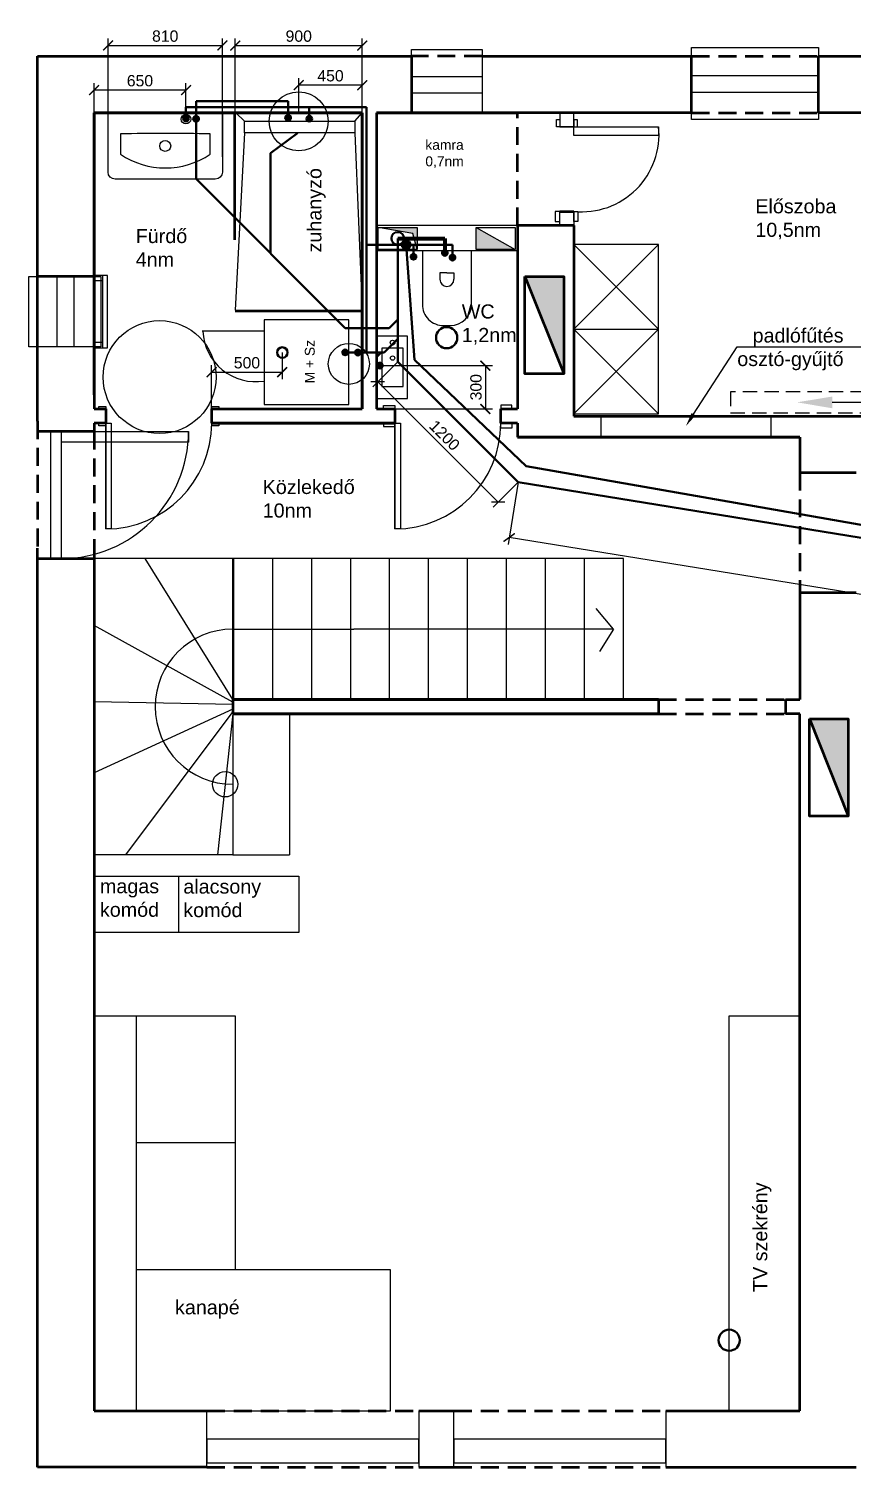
# Model space of a CAD drawing. Header units: metres. Extents: x -98677 to 89321, y -16450 to 242692.
# Drawn here: x -20906 to -15072, y 78840 to 89035 of the extents above; entities that cross this region are included whole.
import ezdxf
from ezdxf import colors
from ezdxf.entities.mleader import LeaderData, LeaderLine
from ezdxf.math import Vec2, Vec3

# ---------------------------------------------------------------- set-up
doc = ezdxf.new("R2010")
doc.units = ezdxf.units.M
doc.header["$LTSCALE"] = 0.001
doc.linetypes.add('DASHED', pattern=[19.05, 12.7, -6.35])
for name, color, linetype, lineweight in [('ajtók', 7, 'Continuous', 25), ('gépészet - be légtechnika', 6, 'Continuous', 40), ('gépészet - víz', 5, 'Continuous', 40), ('külső fal', 7, 'Continuous', 50), ('külső fal - sz', 7, 'DASHED', 50), ('szekrény', 251, 'Continuous', 25)]:
    doc.layers.add(name, color=color, linetype=linetype, lineweight=lineweight)
for name, color, linetype in [('fűtés', 8, 'Continuous'), ('gépészet - víz - műtárgy', 252, 'Continuous'), ('lépcső', 170, 'Continuous'), ('Méret', 7, 'Continuous'), ('újfal', 1, 'Continuous'), ('újfal - gipszkarton', 1, 'Continuous')]:
    doc.layers.add(name, color=color, linetype=linetype)
doc.layers.add('gépészet - elsz. légtechnika', color=7, linetype='Continuous', lineweight=40, true_color=0x890089)
doc.layers.add('gépészet - víz - csatorna', color=7, linetype='Continuous', lineweight=40, true_color=0x985223)
doc.styles.add('dada', font='arial.ttf', dxfattribs={"height": 80})
doc.styles.get("Standard").update_dxf_attribs({"font": 'arial.ttf'})
doc.dimstyles.new('big ISO-25', dxfattribs={"dimscale": 100, "dimtxt": 2.5, "dimasz": 2.5, "dimexe": 1.25, "dimexo": 0, "dimtad": 1, "dimtxsty": 'Standard', "dimcen": 2.5, "dimadec": 0, "dimazin": 0, "dimtfac": 1, "dimtmove": 0, "dimatfit": 3, "dimfxl": 1, "dimarcsym": 0})
doc.dimstyles.new('kicsi folyamatos', dxfattribs={"dimscale": 100, "dimtxt": 1, "dimasz": 0.7, "dimexe": 0.5, "dimexo": 0, "dimgap": 0.25, "dimtad": 1, "dimtxsty": 'dada', "dimblk1": 'ARCHTICK', "dimblk2": 'ARCHTICK', "dimsah": 1, "dimcen": 2.5, "dimadec": 0, "dimazin": 0, "dimtfac": 1, "dimtmove": 0, "dimatfit": 3, "dimldrblk": 'ARCHTICK', "dimfxl": 1, "dimarcsym": 0})

# ---------------------------------------------------------------- blocks, each defined once
blk = doc.blocks.new('*D115')
at = {"layer": 'ajtók', "color": 0, "lineweight": -2, "ltscale": 10000}
blk.add_line((-15213, 86387), (-14758, 86387), dxfattribs=at)
at = {"layer": 'ajtók', "color": 0, "ltscale": 10000}
for points in [[(-15213, 86428), (-15213, 86345), (-15463, 86387)], [(-14758, 86345), (-14758, 86428), (-14508, 86387)]]:
    blk.add_solid(points, dxfattribs=at)
at = {"layer": 'Defpoints', "color": 0, "ltscale": 10000}
for p in [(-15463, 86407), (-14508, 86387), (-14508, 86387)]:
    blk.add_point(p, dxfattribs=at)
blk = doc.blocks.new('_ArchTick')
at = {"color": 0, "linetype": 'ByBlock', "const_width": 0.15}
blk.add_lwpolyline([(-0.5, -0.5), (0.5, 0.5)], dxfattribs=at)
blk = doc.blocks.new('*D118')
at = {"layer": 'Defpoints', "color": 0, "ltscale": 10000}
for p in [(-20443, 88600), (-20443, 88440), (-19792, 88394)]:
    blk.add_point(p, dxfattribs=at)
at = {"layer": 'Méret', "color": 0, "lineweight": -2, "ltscale": 10000}
for p, q in [((-20443, 88440), (-20443, 88650)), ((-19792, 88600), (-20443, 88600)), ((-19792, 88394), (-19792, 88650))]:
    blk.add_line(p, q, dxfattribs=at)
at = {"layer": 'Méret', "color": 0, "lineweight": -2, "ltscale": 10000, "xscale": 70, "yscale": 70, "zscale": 70, "rotation": 180}
blk.add_blockref('_ArchTick', (-20443, 88600), dxfattribs=at)
at = {"layer": 'Méret', "color": 0, "lineweight": -2, "ltscale": 10000, "xscale": 70, "yscale": 70, "zscale": 70}
blk.add_blockref('_ArchTick', (-19792, 88600), dxfattribs=at)
at = {"layer": 'Méret', "color": 0, "ltscale": 10000, "insert": (-20118, 88666), "char_height": 80, "attachment_point": 5, "style": 'dada'}
blk.add_mtext('650', dxfattribs=at)
blk = doc.blocks.new('*D119')
at = {"layer": 'Defpoints', "color": 0, "ltscale": 10000}
for p in [(-18993, 88635), (-18993, 88440), (-18543, 88440)]:
    blk.add_point(p, dxfattribs=at)
at = {"layer": 'Méret', "color": 0, "lineweight": -2, "ltscale": 10000}
for p, q in [((-18993, 88440), (-18993, 88685)), ((-18543, 88635), (-18993, 88635)), ((-18543, 88440), (-18543, 88685))]:
    blk.add_line(p, q, dxfattribs=at)
at = {"layer": 'Méret', "color": 0, "lineweight": -2, "ltscale": 10000, "xscale": 70, "yscale": 70, "zscale": 70, "rotation": 180}
blk.add_blockref('_ArchTick', (-18993, 88635), dxfattribs=at)
at = {"layer": 'Méret', "color": 0, "lineweight": -2, "ltscale": 10000, "xscale": 70, "yscale": 70, "zscale": 70}
blk.add_blockref('_ArchTick', (-18543, 88635), dxfattribs=at)
at = {"layer": 'Méret', "color": 0, "ltscale": 10000, "insert": (-18768, 88701), "char_height": 80, "attachment_point": 5, "style": 'dada'}
blk.add_mtext('450', dxfattribs=at)
blk = doc.blocks.new('*D121')
at = {"layer": 'Defpoints', "color": 0, "ltscale": 10000}
for p in [(-19534, 88916), (-20344, 88126), (-19534, 88126)]:
    blk.add_point(p, dxfattribs=at)
at = {"layer": 'Méret', "color": 0, "lineweight": -2, "ltscale": 10000}
for p, q in [((-20344, 88126), (-20344, 88966)), ((-20344, 88916), (-19534, 88916)), ((-19534, 88126), (-19534, 88966))]:
    blk.add_line(p, q, dxfattribs=at)
at = {"layer": 'Méret', "color": 0, "lineweight": -2, "ltscale": 10000, "xscale": 70, "yscale": 70, "zscale": 70, "rotation": 180}
blk.add_blockref('_ArchTick', (-20344, 88916), dxfattribs=at)
at = {"layer": 'Méret', "color": 0, "lineweight": -2, "ltscale": 10000, "xscale": 70, "yscale": 70, "zscale": 70}
blk.add_blockref('_ArchTick', (-19534, 88916), dxfattribs=at)
at = {"layer": 'Méret', "color": 0, "ltscale": 10000, "insert": (-19939, 88982), "char_height": 80, "attachment_point": 5, "style": 'dada'}
blk.add_mtext('810', dxfattribs=at)
blk = doc.blocks.new('*D122')
at = {"layer": 'Defpoints', "color": 0, "ltscale": 10000}
for p in [(-17439, 85821), (-17502, 85429), (-11865, 84918)]:
    blk.add_point(p, dxfattribs=at)
at = {"layer": 'Méret', "color": 0, "lineweight": -2, "ltscale": 10000}
for p, q in [((-17439, 85821), (-17510, 85379)), ((-11928, 84525), (-17502, 85429)), ((-11865, 84918), (-11936, 84475))]:
    blk.add_line(p, q, dxfattribs=at)
at = {"layer": 'Méret', "color": 0, "lineweight": -2, "ltscale": 10000, "xscale": 70, "yscale": 70, "zscale": 70}
for p, rotation in [((-17502, 85429), 170.7905001595353), ((-11928, 84525), 350.7905001595352)]:
    blk.add_blockref('_ArchTick', p, dxfattribs=dict(at, rotation=rotation))
at = {"layer": 'Méret', "color": 0, "ltscale": 10000, "insert": (-14705, 85042), "char_height": 80, "attachment_point": 5, "rotation": 350.7905, "style": 'dada'}
blk.add_mtext('5650', dxfattribs=at)
blk = doc.blocks.new('*D123')
at = {"layer": 'Defpoints', "color": 0, "ltscale": 10000}
for p in [(-18292, 86674), (-18433, 86533), (-17439, 85821)]:
    blk.add_point(p, dxfattribs=at)
at = {"layer": 'Méret', "color": 0, "lineweight": -2, "ltscale": 10000}
for p, q in [((-18292, 86674), (-18469, 86498)), ((-17580, 85680), (-18433, 86533)), ((-17439, 85821), (-17615, 85645))]:
    blk.add_line(p, q, dxfattribs=at)
at = {"layer": 'Méret', "color": 0, "lineweight": -2, "ltscale": 10000, "xscale": 70, "yscale": 70, "zscale": 70}
for p, rotation in [((-18433, 86533), 134.9999999999998), ((-17580, 85680), 314.9999999999998)]:
    blk.add_blockref('_ArchTick', p, dxfattribs=dict(at, rotation=rotation))
at = {"layer": 'Méret', "color": 0, "ltscale": 10000, "insert": (-17960, 86153), "char_height": 80, "attachment_point": 5, "rotation": 315, "style": 'dada'}
blk.add_mtext('1200', dxfattribs=at)
blk = doc.blocks.new('*D129')
at = {"layer": 'Defpoints', "color": 0, "ltscale": 10000}
for p in [(-19110, 86740), (-19110, 86601), (-19610, 86340)]:
    blk.add_point(p, dxfattribs=at)
at = {"layer": 'Méret', "color": 0, "lineweight": -2, "ltscale": 10000}
for p, q in [((-19110, 86740), (-19110, 86551)), ((-19610, 86340), (-19610, 86651)), ((-19610, 86601), (-19110, 86601))]:
    blk.add_line(p, q, dxfattribs=at)
at = {"layer": 'Méret', "color": 0, "lineweight": -2, "ltscale": 10000, "xscale": 70, "yscale": 70, "zscale": 70, "rotation": 180}
blk.add_blockref('_ArchTick', (-19610, 86601), dxfattribs=at)
at = {"layer": 'Méret', "color": 0, "lineweight": -2, "ltscale": 10000, "xscale": 70, "yscale": 70, "zscale": 70}
blk.add_blockref('_ArchTick', (-19110, 86601), dxfattribs=at)
at = {"layer": 'Méret', "color": 0, "ltscale": 10000, "insert": (-19360, 86667), "char_height": 80, "attachment_point": 5, "style": 'dada'}
blk.add_mtext('500', dxfattribs=at)
blk = doc.blocks.new('WC')
at = {"layer": 'gépészet - víz - műtárgy', "ltscale": 10000}
for p, q in [((0, 174), (0, -174)), ((379, 174), (0, 174)), ((155, 0), (155, 50)), ((155, 50), (201, 50)), ((251, 0), (251, 0)), ((529, -24), (529, 24)), ((155, 0), (155, -50)), ((155, -50), (201, -50)), ((251, 0), (251, 0)), ((0, -174), (379, -174))]:
    blk.add_line(p, q, dxfattribs=at)
for centre, radius, start, end in [((379, 24), 150, 0, 90), ((201, 0), 50, 0, 90), ((201, 0), 50, 270, 0), ((379, -24), 150, 270, 0)]:
    blk.add_arc(centre, radius, start, end, dxfattribs=at)
blk = doc.blocks.new('*D238')
at = {"layer": 'Defpoints', "color": 0, "ltscale": 10000}
for p in [(-18418, 86647), (-18311, 86340), (-17671, 86340)]:
    blk.add_point(p, dxfattribs=at)
at = {"layer": 'Méret', "color": 0, "lineweight": -2, "ltscale": 10000}
for p, q in [((-18418, 86647), (-17621, 86647)), ((-17671, 86647), (-17671, 86340)), ((-18311, 86340), (-17621, 86340))]:
    blk.add_line(p, q, dxfattribs=at)
at = {"layer": 'Méret', "color": 0, "lineweight": -2, "ltscale": 10000, "xscale": 70, "yscale": 70, "zscale": 70}
for p, rotation in [((-17671, 86647), 90), ((-17671, 86340), 270)]:
    blk.add_blockref('_ArchTick', p, dxfattribs=dict(at, rotation=rotation))
at = {"layer": 'Méret', "color": 0, "ltscale": 10000, "insert": (-17737, 86494), "char_height": 80, "attachment_point": 5, "rotation": 90, "style": 'dada'}
blk.add_mtext('300', dxfattribs=at)
blk = doc.blocks.new('*D326')
at = {"layer": 'Defpoints', "color": 0, "ltscale": 10000}
for p in [(-18543, 88916), (-19443, 88440), (-18543, 88440)]:
    blk.add_point(p, dxfattribs=at)
at = {"layer": 'Méret', "color": 0, "lineweight": -2, "ltscale": 10000}
for p, q in [((-19443, 88440), (-19443, 88966)), ((-19443, 88916), (-18543, 88916)), ((-18543, 88440), (-18543, 88966))]:
    blk.add_line(p, q, dxfattribs=at)
at = {"layer": 'Méret', "color": 0, "lineweight": -2, "ltscale": 10000, "xscale": 70, "yscale": 70, "zscale": 70, "rotation": 180}
blk.add_blockref('_ArchTick', (-19443, 88916), dxfattribs=at)
at = {"layer": 'Méret', "color": 0, "lineweight": -2, "ltscale": 10000, "xscale": 70, "yscale": 70, "zscale": 70}
blk.add_blockref('_ArchTick', (-18543, 88916), dxfattribs=at)
at = {"layer": 'Méret', "color": 0, "ltscale": 10000, "insert": (-18993, 88982), "char_height": 80, "attachment_point": 5, "style": 'dada'}
blk.add_mtext('900', dxfattribs=at)

msp = doc.modelspace()

# ---------------------------------------------------------------- hatches: boundary and pattern name
at = {"layer": 'fűtés', "ltscale": 10000}
for points in [[(-18430.584, 87627.004), (-18184.821, 87584.14), (-18152.987, 87471.236), (-18152.987, 87627.004)], [(-17736.828, 87627.004), (-17459.23, 87471.236), (-17736.828, 87471.236)]]:
    msp.add_hatch(color=256, dxfattribs=at).paths.add_polyline_path(points)
at = {"layer": 'gépészet - víz', "ltscale": 10000}
for points in [[(-19772.279, 88397.624, -2.414213562), (-19792.279, 88417.624, -0.414213562)], [(-18159.92, 87419.218, -0.414213562), (-18179.92, 87399.218, -2.414213562)], [(-17883.652, 87413.053, -0.414213562), (-17903.652, 87393.053, -2.414213562)], [(-18594.07, 86739.815, 1), (-18554.07, 86739.815, 1)]]:
    msp.add_hatch(color=256, dxfattribs=at).paths.add_polyline_path(points)
h = msp.add_hatch(color=256, dxfattribs=at)
h.paths.add_polyline_path([(-18929.066, 88380.609, -0.745179227), (-18918.107, 88417.338, -0.414213562), (-18898.107, 88397.338, -0.252903596), (-18907.147, 88380.609)])
h.paths.add_polyline_path([(-18929.066, 88380.609), (-18907.147, 88380.609, -0.298389906)])
h = msp.add_hatch(color=256, dxfattribs=at)
h.paths.add_polyline_path([(-18262.291, 87502.138, -1), (-18202.291, 87502.138, -0.282499075), (-18218.717, 87475.384), (-18232.291, 87502.138)])
h.paths.add_polyline_path([(-18262.291, 87502.138), (-18232.291, 87502.138), (-18218.717, 87475.384, -0.559455316)])
at = {"layer": 'gépészet - víz - csatorna', "ltscale": 10000}
h = msp.add_hatch(color=256, dxfattribs=at)
h.paths.add_polyline_path([(-19720.382, 88416.232, -0.414213562), (-19700.382, 88396.232, -0.414213562), (-19720.382, 88376.232), (-19720.382, 88396.232)])
h.paths.add_polyline_path([(-19720.382, 88416.232), (-19720.382, 88396.232), (-19720.382, 88376.232, -1)])
for points in [[(-19048.107, 88404.252, -2.414213562), (-19068.107, 88424.252, -0.414213562)], [(-18683.833, 86741.086, 1), (-18643.833, 86741.086, 1)], [(-18438.488, 86647.434, 1), (-18398.488, 86647.434, 1)]]:
    msp.add_hatch(color=256, dxfattribs=at).paths.add_polyline_path(points)
h = msp.add_hatch(color=256, dxfattribs=at)
h.paths.add_polyline_path([(-17943.107, 87459.783), (-17943.107, 87432.902, -0.211534758), (-17957.917, 87426.343, -1.53657345)])
h.paths.add_polyline_path([(-17943.107, 87459.783, -0.186350655), (-17937.917, 87446.343, -0.186350655), (-17943.107, 87432.902)])
at = {"layer": 'külső fal', "ltscale": 10000}
for points in [[(-17390.089, 87279.627), (-17115.743, 87279.627), (-17115.743, 86589.139)], [(-15374.336, 84143.582), (-15099.99, 84143.582), (-15099.99, 83453.094)]]:
    msp.add_hatch(color=256, dxfattribs=at).paths.add_polyline_path(points)

# ---------------------------------------------------------------- linework, layer by layer
at = {"ltscale": 10000}
for p, q in [((-20381.125, 86773.214), (-20381.125, 87286.415)), ((-20381.125, 87248.671), (-20443.107, 87248.671)), ((-20381.125, 86811.413), (-20443.107, 86811.413))]:
    msp.add_line(p, q, dxfattribs=at)
msp.add_lwpolyline([(-20443.107, 86773.214), (-20348.435, 86773.214), (-20348.435, 87286.415), (-20443.107, 87286.415)], close=True, dxfattribs=at)
at = {"layer": 'ajtók'}
for p, q in [((-17043.107, 88339.815), (-17166.345, 88339.815)), ((-17093.107, 88339.815), (-16443.107, 88339.815)), ((-17043.107, 87739.815), (-17177.304, 87739.815)), ((-20359.556, 86239.815), (-20359.556, 86339.815)), ((-19609.556, 86339.815), (-19609.556, 86239.815)), ((-18311.422, 86239.815), (-18311.422, 86339.815)), ((-17561.422, 86339.815), (-17561.422, 86239.815)), ((-20359.556, 86239.815), (-20359.556, 85489.815)), ((-18311.422, 86239.815), (-18311.422, 85489.815)), ((-19643.107, 78839.815), (-19643.107, 79239.815)), ((-18143.107, 79239.815), (-18143.107, 78839.815)), ((-17893.107, 78839.815), (-17893.107, 79239.815)), ((-16393.107, 79239.815), (-16393.107, 78839.815))]:
    msp.add_line(p, q, dxfattribs=at)
at = {"layer": 'ajtók', "ltscale": 10000}
for points in [[(-16209.966, 88902.502), (-15309.966, 88902.502), (-15309.966, 88392.637), (-16209.966, 88392.637)], [(-17693.107, 88434.621), (-18193.107, 88434.621), (-18193.107, 88886.992), (-17693.107, 88886.992)], [(-16209.966, 88702.384), (-15309.966, 88702.384), (-15309.966, 88582.884), (-16209.966, 88582.884)], [(-17143.107, 88339.815), (-17166.345, 88339.815), (-17166.345, 88392.194), (-17143.107, 88392.194)], [(-17043.107, 88339.815), (-17016.967, 88339.815), (-17016.967, 88389.029), (-17043.107, 88389.029)], [(-17043.107, 88339.815), (-16443.914, 88339.815), (-16443.914, 88277.562), (-17043.107, 88277.562)], [(-17143.107, 87739.815), (-17177.304, 87739.815), (-17177.304, 87668.81), (-17143.107, 87668.81)], [(-17043.107, 87739.815), (-17015.573, 87739.815), (-17015.573, 87668.81), (-17043.107, 87668.81)], [(-20905.794, 86779.483), (-20905.794, 87279.483), (-20395.929, 87279.483), (-20395.929, 86779.483)], [(-20359.556, 86339.815), (-20410.53, 86339.815), (-20410.53, 86358.071), (-20359.556, 86358.071)], [(-19558.582, 86339.815), (-19609.556, 86339.815), (-19609.556, 86358.071), (-19558.582, 86358.071)], [(-18311.422, 86339.815), (-18392.847, 86339.815), (-18392.847, 86364.012), (-18311.422, 86364.012)], [(-17561.422, 86339.815), (-17482.097, 86339.815), (-17482.097, 86366.087), (-17561.422, 86366.087)], [(-20673.935, 86179.815), (-20750.944, 86179.815), (-20750.944, 85279.815), (-20673.935, 85279.815)], [(-20673.935, 86179.815), (-19773.935, 86179.815), (-19773.935, 86103.699), (-20673.935, 86103.699)], [(-20359.556, 86221.558), (-20410.53, 86221.558), (-20410.53, 86239.815), (-20359.556, 86239.815)], [(-19558.582, 86221.558), (-19609.556, 86221.558), (-19609.556, 86239.815), (-19558.582, 86239.815)], [(-18311.422, 86239.815), (-18392.847, 86239.815), (-18392.847, 86214.827), (-18311.422, 86214.827)], [(-17561.422, 86239.815), (-17483.88, 86239.815), (-17483.88, 86203.858), (-17561.422, 86203.858)]]:
    msp.add_lwpolyline(points, close=True, dxfattribs=at)
for points in [[(-17693.107, 88577.245), (-18193.107, 88577.245), (-18193.107, 88696.745), (-17693.107, 88696.745)], [(-20705.676, 86779.483), (-20705.676, 87279.483), (-20586.176, 87279.483), (-20586.176, 86779.483)]]:
    msp.add_lwpolyline(points, dxfattribs=at)
at = {"layer": 'ajtók', "linetype": 'DASHED', "ltscale": 8000}
msp.add_lwpolyline([(-15932.979, 86311.57), (-14982.979, 86311.57), (-14982.979, 86461.57), (-15932.979, 86461.57)], close=True, dxfattribs=at)
at = {"layer": 'ajtók'}
for points in [[(-20359.556, 86239.815), (-20321.554, 86239.815), (-20321.554, 85489.815), (-20359.556, 85489.815)], [(-18311.422, 86239.815), (-18271.422, 86239.815), (-18271.422, 85489.815), (-18311.422, 85489.815)]]:
    msp.add_lwpolyline(points, close=True, dxfattribs=at)
at = {"layer": 'ajtók', "color": 7}
for points in [[(-19643.107, 78870.195), (-18143.107, 78870.195), (-18143.107, 79039.815), (-19643.107, 79039.815)], [(-17893.107, 78870.195), (-16393.107, 78870.195), (-16393.107, 79039.815), (-17893.107, 79039.815)]]:
    msp.add_lwpolyline(points, close=True, dxfattribs=at)
at = {"layer": 'ajtók', "ltscale": 10000}
for centre, radius, start, end in [((-16988.375, 88285.083), 548.008, 264.2681051, 5.7318949), ((-20673.935, 86179.815), 900, 270, 0)]:
    msp.add_arc(centre, radius, start, end, dxfattribs=at)
at = {"layer": 'ajtók'}
for centre in [(-20359.556, 86239.815), (-18311.422, 86239.815)]:
    msp.add_arc(centre, 750, 270, 0, dxfattribs=at)
at = {"layer": 'fűtés', "ltscale": 10000}
for p, q in [((-18184.821, 87584.14), (-18430.584, 87627.004)), ((-18152.987, 87471.236), (-18184.821, 87584.14)), ((-17736.828, 87627.004), (-17459.23, 87471.236)), ((-18404.321, 86770.981), (-18404.321, 86500.173))]:
    msp.add_line(p, q, dxfattribs=at)
for points in [[(-18430.584, 87627.004), (-18152.987, 87627.004), (-18152.987, 87471.236), (-18430.584, 87471.236)], [(-17736.828, 87627.004), (-17459.23, 87627.004), (-17459.23, 87471.236), (-17736.828, 87471.236)]]:
    msp.add_lwpolyline(points, close=True, dxfattribs=at)
at = {"layer": 'gépészet - be légtechnika', "ltscale": 10000}
msp.add_circle((-15943.107, 79739.815), 75, dxfattribs=at)
at = {"layer": 'gépészet - elsz. légtechnika', "ltscale": 10000}
for centre, radius in [((-17945.071, 86845.324), 75), ((-19109.556, 86739.815), 37.5)]:
    msp.add_circle(centre, radius, dxfattribs=at)
at = {"layer": 'gépészet - víz', "ltscale": 10000}
for p, q in [((-18513.824, 88477.762), (-19792.279, 88477.762)), ((-19792.279, 88477.762), (-19792.279, 88397.624)), ((-18918.107, 88477.762), (-18918.107, 88397.338)), ((-18513.824, 87082.138), (-18513.824, 88477.762)), ((-18307.463, 87502.138), (-18513.824, 87502.138)), ((-18307.463, 87502.138), (-17903.652, 87502.138)), ((-18172.579, 86689.152), (-18232.291, 87502.138)), ((-18179.92, 87502.138), (-18179.92, 87419.218)), ((-17903.652, 87502.138), (-17903.652, 87413.053)), ((-18513.824, 87082.138), (-18513.824, 86739.815)), ((-18513.824, 86739.815), (-18574.07, 86739.815)), ((-17380.765, 85933.44), (-18172.579, 86689.152)), ((-11843.107, 84964.534), (-17380.765, 85933.44))]:
    msp.add_line(p, q, dxfattribs=at)
for centre, radius in [((-19792.279, 88397.624), 20), ((-18918.107, 88397.338), 20), ((-18232.291, 87502.138), 30), ((-18179.92, 87419.218), 20), ((-17903.652, 87413.053), 20), ((-18574.07, 86739.815), 20)]:
    msp.add_circle(centre, radius, dxfattribs=at)
at = {"layer": 'gépészet - víz - csatorna', "ltscale": 10000}
for p, q in [((-19720.382, 88396.232), (-19720.382, 88520.543)), ((-19720.382, 88520.543), (-19068.107, 88520.543)), ((-19068.107, 88520.543), (-19068.107, 88404.252)), ((-19720.382, 88396.232), (-19720.382, 87969.993)), ((-19192.107, 88152.815), (-19001.155, 88295.687)), ((-19192.107, 87441.718), (-19192.107, 88152.815)), ((-18663.833, 86913.443), (-19720.382, 87969.993)), ((-18291.786, 87549.12), (-18291.786, 86837.362)), ((-18352.633, 86913.443), (-18291.786, 86974.29)), ((-18663.833, 86913.443), (-18352.633, 86913.443)), ((-18388.062, 86741.086), (-18291.786, 86837.362)), ((-18291.786, 86837.362), (-18291.786, 86674.452)), ((-18663.833, 86741.086), (-18388.062, 86741.086)), ((-18410.184, 86741.086), (-18443.107, 86708.164)), ((-18443.107, 86708.164), (-18443.107, 86647.434)), ((-18291.786, 86674.452), (-17438.718, 85821.384)), ((-18443.107, 86647.434), (-18418.488, 86647.434)), ((-17438.718, 85821.384), (-11864.518, 84917.613))]:
    msp.add_line(p, q, dxfattribs=at)
at = {"layer": 'gépészet - víz - csatorna', "lineweight": 80, "ltscale": 10000}
for p, q in [((-18291.786, 87549.12), (-17957.917, 87549.12)), ((-17957.917, 87549.12), (-17957.917, 87446.343))]:
    msp.add_line(p, q, dxfattribs=at)
at = {"layer": 'gépészet - víz - csatorna', "ltscale": 10000}
for centre, radius in [((-19720.382, 88396.232), 20), ((-19068.107, 88404.252), 20), ((-18291.786, 87549.12), 44.897), ((-17957.917, 87446.343), 20), ((-18663.833, 86741.086), 20), ((-18418.488, 86647.434), 20)]:
    msp.add_circle(centre, radius, dxfattribs=at)
at = {"layer": 'gépészet - víz - műtárgy', "ltscale": 10000}
for p, q in [((-19376.633, 88378.555), (-19437.893, 88439.815)), ((-18595.203, 88378.555), (-18543.107, 88439.815)), ((-20256.961, 88289.337), (-20256.961, 88146.195)), ((-19619.894, 88146.195), (-19619.894, 88289.337)), ((-19376.633, 88297.488), (-19443.107, 87039.815)), ((-18595.203, 88297.488), (-18543.107, 87039.815)), ((-19238.023, 86891.555), (-19678.115, 86891.555)), ((-18223.107, 86854.961), (-18443.107, 86854.961)), ((-18252.236, 86770.981), (-18404.321, 86770.981)), ((-18252.236, 86500.173), (-18252.236, 86770.981)), ((-18223.107, 86414.961), (-18223.107, 86854.961)), ((-18404.321, 86500.173), (-18252.236, 86500.173)), ((-18443.107, 86414.961), (-18223.107, 86414.961))]:
    msp.add_line(p, q, dxfattribs=at)
msp.add_lwpolyline([(-20344.235, 88439.815), (-19534.235, 88439.815), (-19534.235, 88019.046, -0.414213562), (-19584.235, 87969.046), (-20294.235, 87969.046, -0.414213562), (-20344.235, 88019.046)], format="xyb", close=True, dxfattribs=at)
for points in [[(-19376.633, 88378.555), (-18595.203, 88378.555), (-18595.203, 88297.488), (-19376.633, 88297.488)], [(-18638.023, 86970.67), (-19238.023, 86970.67), (-19238.023, 86370.67), (-18638.023, 86370.67)]]:
    msp.add_lwpolyline(points, close=True, dxfattribs=at)
for centre, radius in [((-19792.279, 88393.535), 33.82), ((-19939.235, 88204.43), 38.798), ((-18328.278, 86810.149), 17.06), ((-18328.278, 86700.761), 15.159)]:
    msp.add_circle(centre, radius, dxfattribs=at)
for centre, radius, start, end in [((-19938.428, 72077.857), 16214.609, 88.8743619, 91.1256381), ((-19938.428, 88613.159), 565.26, 235.7006561, 304.2993439), ((-19297.973, 86908.057), 375.021, 182.5219361, 279.1987012)]:
    msp.add_arc(centre, radius, start, end, dxfattribs=at)
at = {"layer": 'külső fal'}
for p, q in [((-20843.107, 88439.815), (-20843.107, 88839.815)), ((-20843.107, 88839.815), (-18193.107, 88839.815)), ((-20843.107, 88439.815), (-20843.107, 88839.815)), ((-15309.966, 88839.815), (-11443.107, 88839.815)), ((-20843.107, 86254.028), (-20843.107, 88439.815)), ((-20443.107, 86439.815), (-20443.107, 88439.815)), ((-20443.107, 88439.815), (-18543.107, 88439.815)), ((-20443.107, 88439.815), (-20443.107, 86339.815)), ((-18543.107, 88439.815), (-20443.107, 88439.815)), ((-18543.107, 88439.815), (-18543.107, 86339.815)), ((-18543.107, 86339.815), (-18543.107, 88439.815)), ((-18443.107, 88439.815), (-17443.107, 88439.815)), ((-18443.107, 88439.815), (-18443.107, 86339.815)), ((-18443.107, 88439.815), (-18443.107, 86339.815)), ((-16209.966, 88439.815), (-18443.107, 88439.815)), ((-11843.107, 88439.815), (-15309.966, 88439.815)), ((-17043.107, 87639.815), (-17443.107, 87639.815)), ((-17043.107, 87639.815), (-17043.107, 86289.815)), ((-20443.107, 86339.815), (-20359.556, 86339.815)), ((-20443.107, 86339.815), (-20359.556, 86339.815)), ((-20359.556, 86339.815), (-20359.556, 86239.815)), ((-19609.556, 86339.815), (-18543.107, 86339.815)), ((-19609.556, 86339.815), (-18543.107, 86339.815)), ((-19609.556, 86239.815), (-19609.556, 86339.815)), ((-18443.107, 86339.815), (-18311.422, 86339.815)), ((-18443.107, 86339.815), (-18311.422, 86339.815)), ((-18311.422, 86339.815), (-18311.422, 86239.815)), ((-17561.422, 86339.815), (-17443.107, 86339.815)), ((-17561.422, 86339.815), (-17443.107, 86339.815)), ((-17561.422, 86239.815), (-17561.422, 86339.815)), ((-17043.107, 86289.815), (-14943.107, 86289.815)), ((-20443.107, 86179.815), (-20843.107, 86179.815)), ((-20359.556, 86239.815), (-20443.107, 86239.815)), ((-19609.556, 86239.815), (-18311.422, 86239.815)), ((-18311.422, 86239.815), (-19609.556, 86239.815)), ((-17443.107, 86239.815), (-17561.422, 86239.815)), ((-17443.107, 86139.815), (-15443.107, 86139.815)), ((-15443.107, 86139.815), (-17443.107, 86139.815)), ((-20843.107, 78839.815), (-20843.107, 85354.028)), ((-20443.107, 85354.028), (-20443.107, 79239.815)), ((-20843.107, 85279.815), (-20443.107, 85279.815)), ((-20843.107, 85279.815), (-20443.107, 85279.815)), ((-19460.198, 84279.815), (-16443.107, 84279.815)), ((-19243.107, 84279.815), (-19460.198, 84279.815)), ((-19460.198, 84279.815), (-19460.198, 84179.815)), ((-16443.107, 84279.815), (-19243.107, 84279.815)), ((-15543.107, 84279.815), (-15543.107, 84179.815)), ((-15543.107, 84279.815), (-15443.107, 84279.815)), ((-16443.107, 84179.815), (-19460.198, 84179.815)), ((-19460.198, 84179.815), (-16443.107, 84179.815)), ((-15443.107, 84179.815), (-15543.107, 84179.815)), ((-15443.107, 79239.815), (-15443.107, 84179.815)), ((-15443.107, 79239.815), (-15443.107, 84179.815)), ((-20443.107, 79239.815), (-19643.107, 79239.815)), ((-18143.107, 79239.815), (-17893.107, 79239.815)), ((-16393.107, 79239.815), (-15443.107, 79239.815)), ((-20443.107, 78839.815), (-20843.107, 78839.815)), ((-19643.107, 78839.815), (-20843.107, 78839.815)), ((-18143.107, 78839.815), (-17893.107, 78839.815)), ((-16393.107, 78839.815), (-15043.107, 78839.815))]:
    msp.add_line(p, q, dxfattribs=at)
at = {"layer": 'külső fal', "ltscale": 10000}
for p, q in [((-18193.107, 88839.815), (-18193.107, 88439.815)), ((-17693.107, 88839.815), (-16209.966, 88839.815)), ((-16209.966, 88439.815), (-16209.966, 88839.815)), ((-15309.966, 88439.815), (-15309.966, 88839.815)), ((-17143.107, 87739.815), (-17043.107, 87739.815)), ((-17443.107, 87639.815), (-17443.107, 86339.815)), ((-20443.107, 87279.483), (-20843.107, 87279.483)), ((-17390.089, 87279.627), (-17115.743, 86589.139)), ((-20443.107, 86239.815), (-20443.107, 86179.815)), ((-17443.107, 86239.815), (-17443.107, 86139.815)), ((-15443.107, 86139.815), (-15443.107, 85889.815)), ((-15443.107, 85889.815), (-15043.107, 85889.815)), ((-15443.107, 85039.815), (-15443.107, 84279.815)), ((-15443.107, 85039.815), (-15043.107, 85039.815)), ((-16443.107, 84279.815), (-16443.107, 84179.815)), ((-15374.336, 84143.582), (-15099.99, 83453.094))]:
    msp.add_line(p, q, dxfattribs=at)
at = {"layer": 'külső fal', "linetype": 'DASHED', "ltscale": 10000}
msp.add_line((-17443.107, 87639.815), (-17443.107, 88439.815), dxfattribs=at)
at = {"layer": 'külső fal', "ltscale": 10000}
for points in [[(-17390.089, 87279.627), (-17115.743, 87279.627), (-17115.743, 86589.139), (-17390.089, 86589.139)], [(-15374.336, 84143.582), (-15099.99, 84143.582), (-15099.99, 83453.094), (-15374.336, 83453.094)]]:
    msp.add_lwpolyline(points, close=True, dxfattribs=at)
at = {"layer": 'külső fal - sz', "ltscale": 10000}
for p, q in [((-17693.107, 88839.815), (-18193.107, 88839.815)), ((-16209.966, 88839.815), (-15309.966, 88839.815)), ((-17693.107, 88439.815), (-18193.107, 88439.815)), ((-16209.966, 88439.815), (-15309.966, 88439.815)), ((-20843.107, 86779.483), (-20843.107, 87279.483)), ((-20443.107, 86779.483), (-20443.107, 87279.483)), ((-20843.107, 86254.028), (-20843.107, 85354.028)), ((-20443.107, 86179.815), (-20443.107, 85354.028)), ((-15443.107, 85889.815), (-15443.107, 85039.815)), ((-16443.107, 84279.815), (-15543.107, 84279.815)), ((-16443.107, 84179.815), (-15543.107, 84179.815)), ((-19643.107, 79239.815), (-18143.107, 79239.815)), ((-17893.107, 79239.815), (-16393.107, 79239.815)), ((-19643.107, 78839.815), (-18143.107, 78839.815)), ((-17893.107, 78839.815), (-16393.107, 78839.815))]:
    msp.add_line(p, q, dxfattribs=at)
at = {"layer": 'lépcső', "ltscale": 10000}
for p, q in [((-19453.107, 88439.815), (-19453.107, 87539.815)), ((-19443.107, 88439.815), (-19443.107, 87539.815)), ((-19460.198, 84779.815), (-18603.003, 84779.815))]:
    msp.add_line(p, q, dxfattribs=at)
at = {"layer": 'lépcső'}
for p, q in [((-19443.107, 87039.815), (-18543.107, 87039.815)), ((-19443.107, 87029.815), (-18543.107, 87029.815)), ((-20443.107, 85339.815), (-20443.107, 84279.815)), ((-16693.107, 85279.815), (-20443.107, 85279.815)), ((-19460.198, 84279.815), (-20080.445, 85279.815)), ((-19460.198, 84279.815), (-19460.198, 85279.815)), ((-19453.107, 84279.815), (-19453.107, 85279.815)), ((-19177.107, 84279.815), (-19177.107, 85279.815)), ((-18901.107, 84279.815), (-18901.107, 85279.815)), ((-18625.107, 84279.815), (-18625.107, 85279.815)), ((-18349.107, 84279.815), (-18349.107, 85279.815)), ((-18073.107, 84279.815), (-18073.107, 85279.815)), ((-17797.107, 84279.815), (-17797.107, 85279.815)), ((-17521.107, 84279.815), (-17521.107, 85279.815)), ((-17245.107, 84279.815), (-17245.107, 85279.815)), ((-16969.107, 84279.815), (-16969.107, 85279.815)), ((-16693.107, 84279.815), (-16693.107, 85279.815)), ((-16763.996, 84779.815), (-16886.091, 84924.825)), ((-19460.198, 84262.71), (-20443.107, 84804.69)), ((-16763.996, 84779.815), (-18603.003, 84779.815)), ((-16763.996, 84779.815), (-16861.376, 84620.005)), ((-19460.198, 84246.412), (-20443.107, 84264.996)), ((-19460.198, 84213.218), (-20443.107, 83761.561)), ((-19460.198, 84279.815), (-19460.198, 84179.815)), ((-16693.107, 84279.815), (-19460.198, 84279.815)), ((-19460.198, 84196.92), (-20219.347, 83179.815)), ((-19460.198, 84179.815), (-19568.576, 83179.815)), ((-19460.198, 84179.815), (-19460.198, 83179.815)), ((-19057.567, 84179.815), (-19057.567, 83179.815)), ((-19460.198, 83179.815), (-20443.107, 83179.815)), ((-19460.198, 83179.815), (-19057.567, 83179.815))]:
    msp.add_line(p, q, dxfattribs=at)
at = {"layer": 'lépcső', "ltscale": 10000}
msp.add_circle((-19514.387, 83679.815), 89.727, dxfattribs=at)
msp.add_arc((-19460.198, 84229.815), 550, 90, 270, dxfattribs=at)
at = {"layer": 'szekrény', "ltscale": 10000}
for p, q in [((-16443.107, 87505.034), (-17043.107, 87505.034)), ((-17043.107, 87505.034), (-17043.107, 86905.034)), ((-17043.107, 87505.034), (-16443.107, 86905.034)), ((-16443.107, 87505.034), (-17043.107, 86905.034)), ((-16443.107, 86905.034), (-16443.107, 87505.034)), ((-17043.107, 86905.034), (-17043.107, 86305.034)), ((-17043.107, 86905.034), (-16443.107, 86905.034)), ((-16443.107, 86305.034), (-17043.107, 86905.034)), ((-16443.107, 86905.034), (-17043.107, 86305.034)), ((-16443.107, 86305.034), (-16443.107, 86905.034)), ((-17043.107, 86305.034), (-16443.107, 86305.034)), ((-20443.107, 83029.815), (-19843.107, 83029.815)), ((-20443.107, 82629.815), (-20443.107, 83029.815)), ((-19843.107, 83029.815), (-18993.107, 83029.815)), ((-19843.107, 82629.815), (-19843.107, 83029.815)), ((-18993.107, 83029.815), (-18993.107, 82629.815)), ((-19843.107, 82629.815), (-20443.107, 82629.815)), ((-18993.107, 82629.815), (-19843.107, 82629.815)), ((-20443.107, 79239.815), (-20443.107, 82039.815)), ((-20443.107, 82039.815), (-19443.107, 82039.815)), ((-20143.107, 79239.815), (-20143.107, 82039.815)), ((-19443.107, 82039.815), (-19443.107, 80239.815)), ((-15943.107, 79239.815), (-15943.107, 82039.815)), ((-15943.107, 82039.815), (-15443.107, 82039.815)), ((-15443.107, 82039.815), (-15443.107, 79239.815)), ((-19443.107, 81139.815), (-20143.107, 81139.815)), ((-18343.107, 80239.815), (-20143.107, 80239.815)), ((-18343.107, 79239.815), (-18343.107, 80239.815)), ((-20443.107, 79239.815), (-18343.107, 79239.815)), ((-15443.107, 79239.815), (-15943.107, 79239.815))]:
    msp.add_line(p, q, dxfattribs=at)
msp.add_circle((-19978.987, 86565.801), 400, dxfattribs=at)
at = {"layer": 'újfal', "ltscale": 10000}
for p, q in [((-17143.107, 88439.815), (-17143.107, 88339.815)), ((-17143.107, 88439.815), (-17043.107, 88439.815)), ((-17043.107, 88339.815), (-17043.107, 88439.815)), ((-17143.107, 88339.815), (-17043.107, 88339.815)), ((-17143.107, 87639.815), (-17143.107, 87739.815)), ((-17143.107, 87739.815), (-17043.107, 87739.815)), ((-17043.107, 87739.815), (-17043.107, 87639.815)), ((-17143.107, 87639.815), (-17043.107, 87639.815))]:
    msp.add_line(p, q, dxfattribs=at)
at = {"layer": 'újfal'}
for p, q in [((-16852.794, 86289.815), (-16852.794, 86139.815)), ((-16852.794, 86289.815), (-15647.125, 86289.815)), ((-15647.125, 86289.815), (-15647.125, 86139.815)), ((-15647.125, 86139.815), (-16852.794, 86139.815))]:
    msp.add_line(p, q, dxfattribs=at)
at = {"layer": 'újfal', "ltscale": 10000}
for centre, radius in [((-18993.107, 88378.555), 208.985), ((-18638.023, 86659.528), 145.433)]:
    msp.add_circle(centre, radius, dxfattribs=at)
at = {"layer": 'újfal - gipszkarton', "ltscale": 10000}
for p, q in [((-17443.107, 87639.815), (-18443.107, 87639.815)), ((-17443.107, 87459.815), (-18443.107, 87459.815))]:
    msp.add_line(p, q, dxfattribs=at)

# ---------------------------------------------------------------- block references
at = {"layer": 'gépészet - víz - műtárgy', "ltscale": 10000, "rotation": 270}
msp.add_blockref('WC', (-17943.107, 87459.815), dxfattribs=at)

# ---------------------------------------------------------------- texts
at = {"ltscale": 10000, "attachment_point": 1, "style": 'dada'}
for s, insert, char_height, width in [('kamra\\P0,7nm', (-18096.053, 88246.932), 70, 632.12053), ('Előszoba\\P10,5nm', (-15757.939, 87826.518), 100, 719.0371), ('Fürdő\\P4nm', (-20148.066, 87615.791), 100, 809.90443), ('WC\\P1,2nm', (-17837.669, 87081.049), 100, 494.43457), ('Közlekedő\\P10nm', (-19248.485, 85837.168), 100, 928.42703)]:
    msp.add_mtext(s, dxfattribs=dict(at, insert=insert, char_height=char_height, width=width))
at = {"layer": 'szekrény', "ltscale": 10000, "style": 'dada'}
msp.add_text('zuhanyzó', height=100, rotation=90, dxfattribs=at).set_placement((-18832.109, 87449.239))
at = {"layer": 'szekrény', "ltscale": 10000, "attachment_point": 1, "rotation": 90, "style": 'dada'}
for s, insert, char_height, width in [('M + Sz', (-18949.799, 86521.869), 70, 430.46805), ('TV szekrény', (-15773.633, 80082.03), 100, 907.78879)]:
    msp.add_mtext(s, dxfattribs=dict(at, insert=insert, char_height=char_height, width=width))
at = {"layer": 'szekrény', "ltscale": 10000, "char_height": 100, "attachment_point": 1, "style": 'dada'}
for s, insert, width in [('magas\\Pkomód', (-20401.67, 83007.747), 526.04044), ('alacsony\\Pkomód', (-19810.919, 83005.262), 716.88551), ('kanapé', (-19869.632, 80023.317), 811.90011)]:
    msp.add_mtext(s, dxfattribs=dict(at, insert=insert, width=width))

# ---------------------------------------------------------------- dimensions: what is measured, and where the dimension line sits
at = {"layer": 'ajtók', "ltscale": 10000}
dim = msp.add_linear_dim(base=(-14507.979, 86386.57), p1=(-15462.912, 86407.403), p2=(-14507.979, 86386.57), text=' ', dimstyle='big ISO-25', override={"dimse1": 1, "dimse2": 1, "dimsd1": 0, "dimtofl": 1}, dxfattribs=at)
dim.commit()
dim.dimension.update_dxf_attribs({"geometry": '*D115', "text_midpoint": (-13677.573, 86599.308)})
at = {"layer": 'Méret', "ltscale": 10000}
for base, p1, p2, picture, middle in [((-19534.235, 88916.193), (-20344.235, 88126.404), (-19534.235, 88126.404), '*D121', (-19939.235, 88982.038)), ((-18543.107, 88916.193), (-19443.107, 88439.815), (-18543.107, 88439.815), '*D326', (-18993.107, 88982.038)), ((-19109.556, 86601.056), (-19609.556, 86339.815), (-19109.556, 86739.815), '*D129', (-19359.556, 86666.902))]:
    dim = msp.add_linear_dim(base=base, p1=p1, p2=p2, dimstyle='kicsi folyamatos', dxfattribs=at)
    dim.commit()
    dim.dimension.update_dxf_attribs({"geometry": picture, "text_midpoint": middle})
dim = msp.add_linear_dim(base=(-20443.107, 88599.955), p1=(-19792.279, 88393.535), p2=(-20443.107, 88439.815), text='650', dimstyle='kicsi folyamatos', override={"dimtxsty": 'dada'}, dxfattribs=at)
dim.commit()
dim.dimension.update_dxf_attribs({"geometry": '*D118', "text_midpoint": (-20117.693, 88665.8)})
dim = msp.add_linear_dim(base=(-18993.107, 88635.35), p1=(-18543.107, 88439.815), p2=(-18993.107, 88439.815), dimstyle='kicsi folyamatos', override={"dimtxsty": 'dada'}, dxfattribs=at)
dim.commit()
dim.dimension.update_dxf_attribs({"geometry": '*D119', "text_midpoint": (-18768.107, 88701.196)})
for p1, p2, distance, text, picture, middle in [((-17438.718, 85821.384), (-18291.786, 86674.452), 199.926, '1200', '*D123', (-17960.06, 86153.11)), ((-11864.518, 84917.613), (-17438.718, 85821.384), 397.949, '5650', '*D122', (-14704.769, 85041.676))]:
    dim = msp.add_aligned_dim(p1=p1, p2=p2, distance=distance, text=text, dimstyle='kicsi folyamatos', dxfattribs=at)
    dim.commit()
    dim.dimension.update_dxf_attribs({"geometry": picture, "text_midpoint": middle})
dim = msp.add_linear_dim(base=(-17670.68, 86339.815), p1=(-18418.488, 86647.434), p2=(-18311.422, 86339.815), angle=90, text='300', dimstyle='kicsi folyamatos', dxfattribs=at)
dim.commit()
dim.dimension.update_dxf_attribs({"geometry": '*D238', "text_midpoint": (-17736.554, 86493.624)})

# ---------------------------------------------------------------- leaders
ml = msp.add_multileader_mtext('Standard', dxfattribs=at)
ml.set_content('padlófűtés\\Posztó-gyűjtő', color=256, style='dada')
ml.set_leader_properties()
ml.build(insert=Vec2(0, 0))
ml.multileader.update_dxf_attribs({"text_left_attachment_type": 6, "text_right_attachment_type": 6, "arrow_head_size": 100})
ctx = ml.context
ctx.base_point, ctx.char_height, ctx.arrow_head_size, ctx.plane_origin = Vec3(-15878.198, 86781.494), 100, 100, Vec3(-16249.96, 86218.902)
ctx.left_attachment, ctx.right_attachment, ctx.text_align_type = 6, 6, 2
notes = []
notes.append((ctx, [(0, (1, 1, 0), (-15886.198, 86781.494), (1, 0), 8, [(0, [(-16249.96, 86218.902)], 256, [])])]))
ctx.mtext.insert, ctx.mtext.alignment = Vec3(-15132.815, 86910.894), 3
for ctx, leaders in notes:
    for number, flags, end, landing, length, lines in leaders:
        leader = LeaderData()
        leader.index, (leader.has_last_leader_line, leader.has_dogleg_vector, leader.attachment_direction) = number, flags
        leader.last_leader_point, leader.dogleg_vector, leader.dogleg_length = Vec3(end), Vec3(landing), length
        for number, points, colour, breaks in lines:
            line = LeaderLine()
            line.index, line.vertices, line.color, line.breaks = number, Vec3.list(points), colors.encode_raw_color(colour), breaks
            leader.lines.append(line)
        ctx.leaders.append(leader)

doc.saveas('drawing.dxf')
